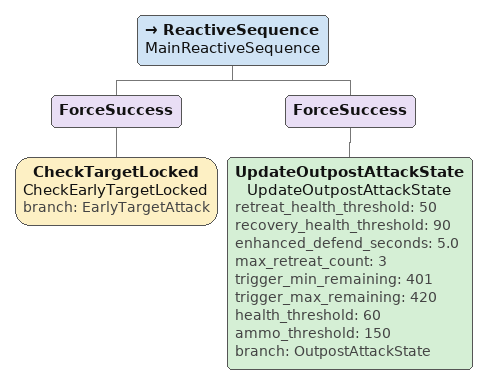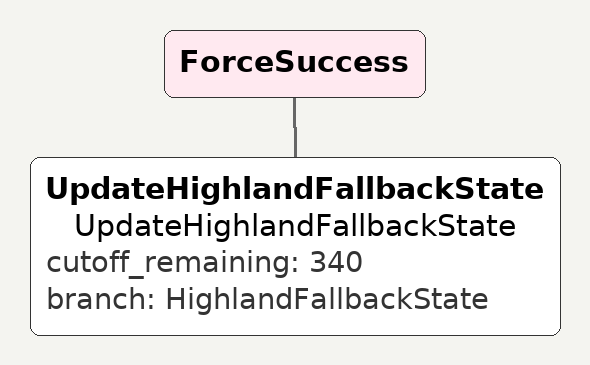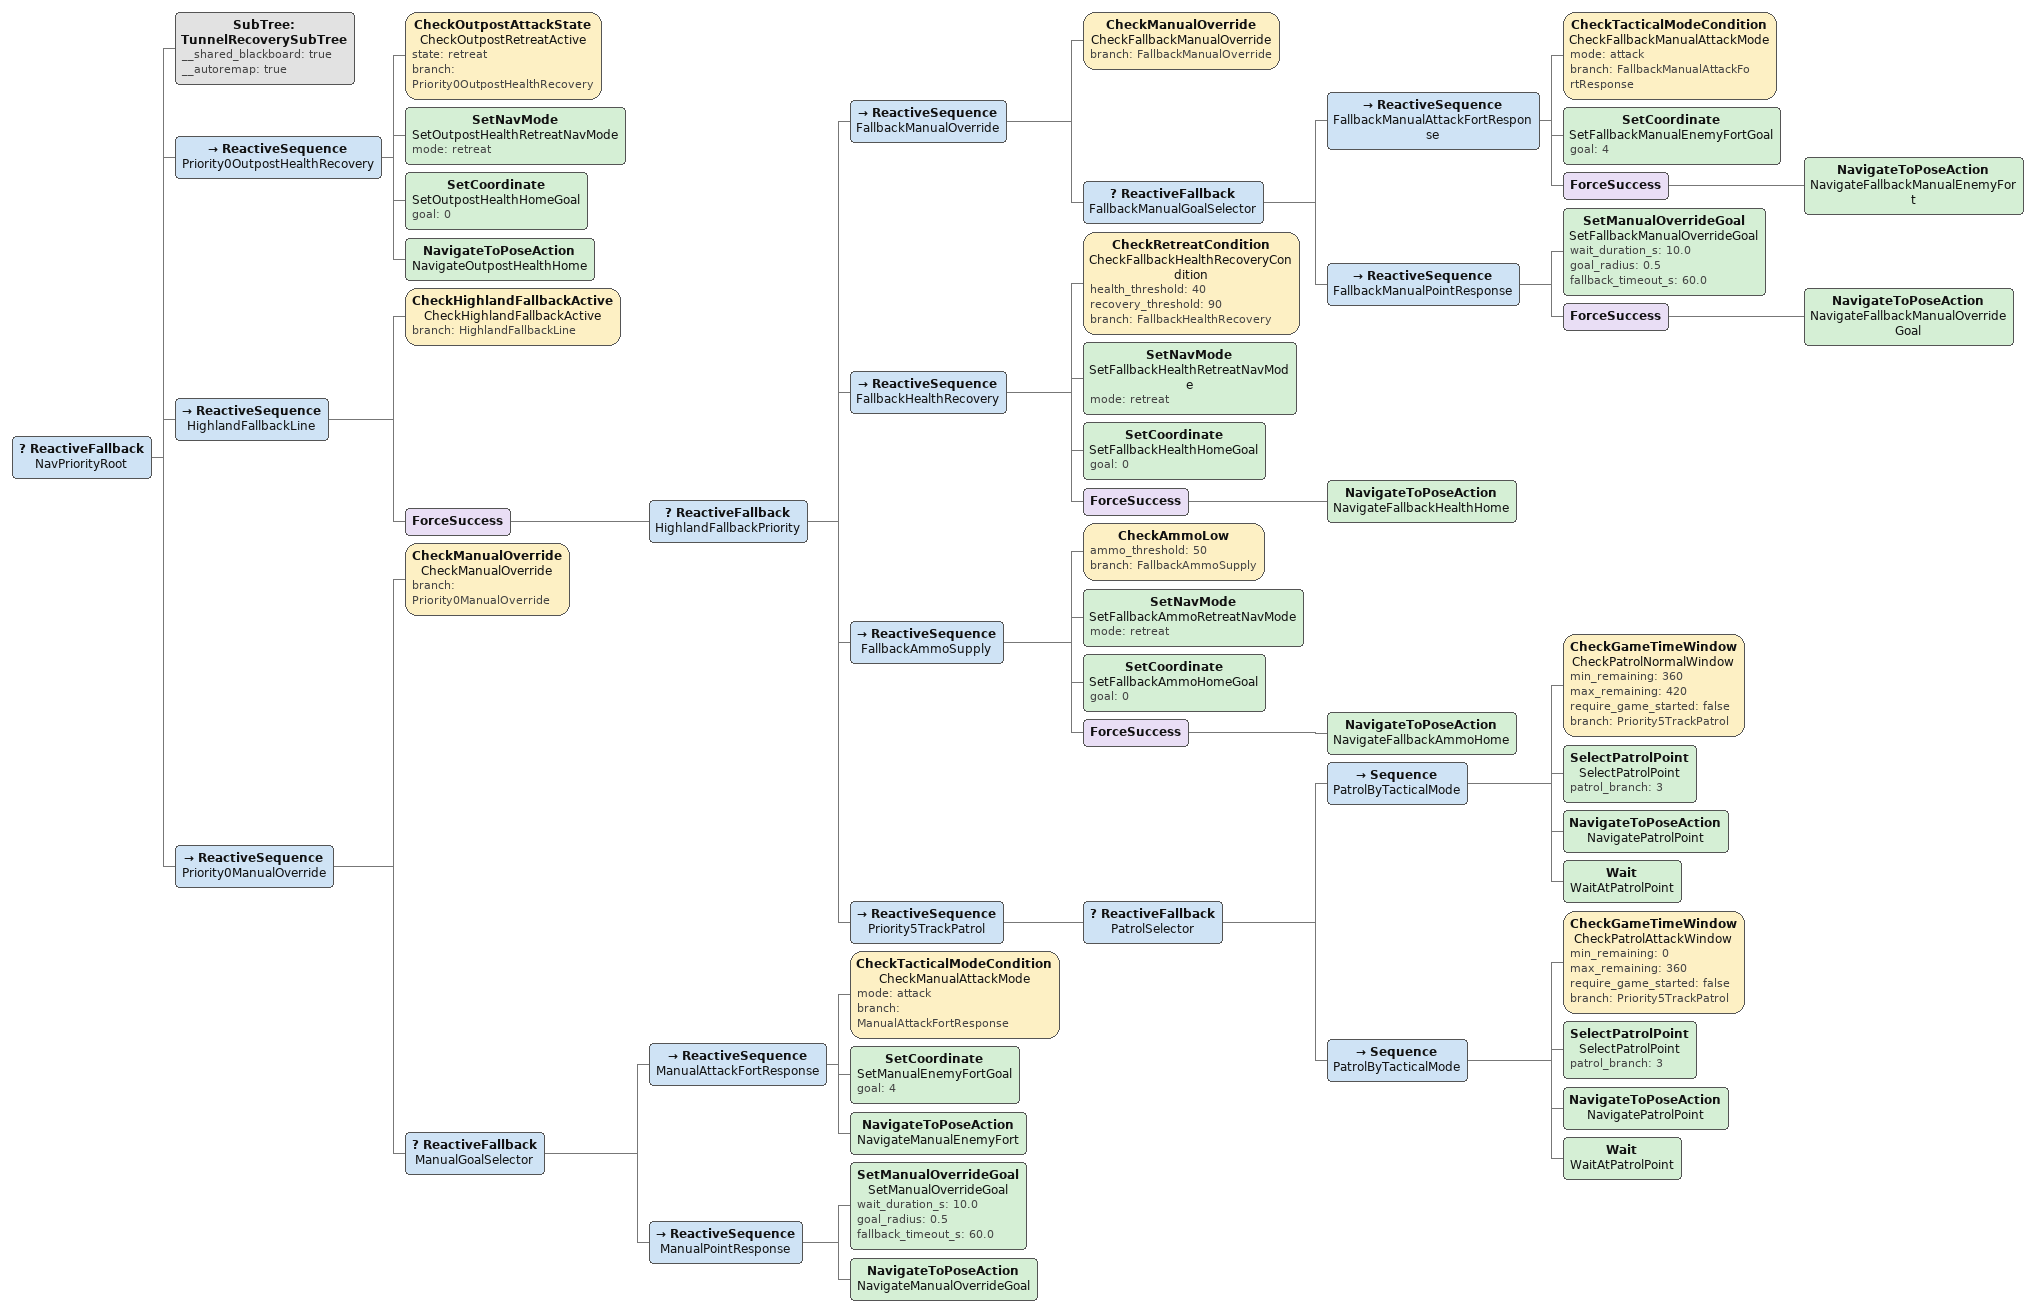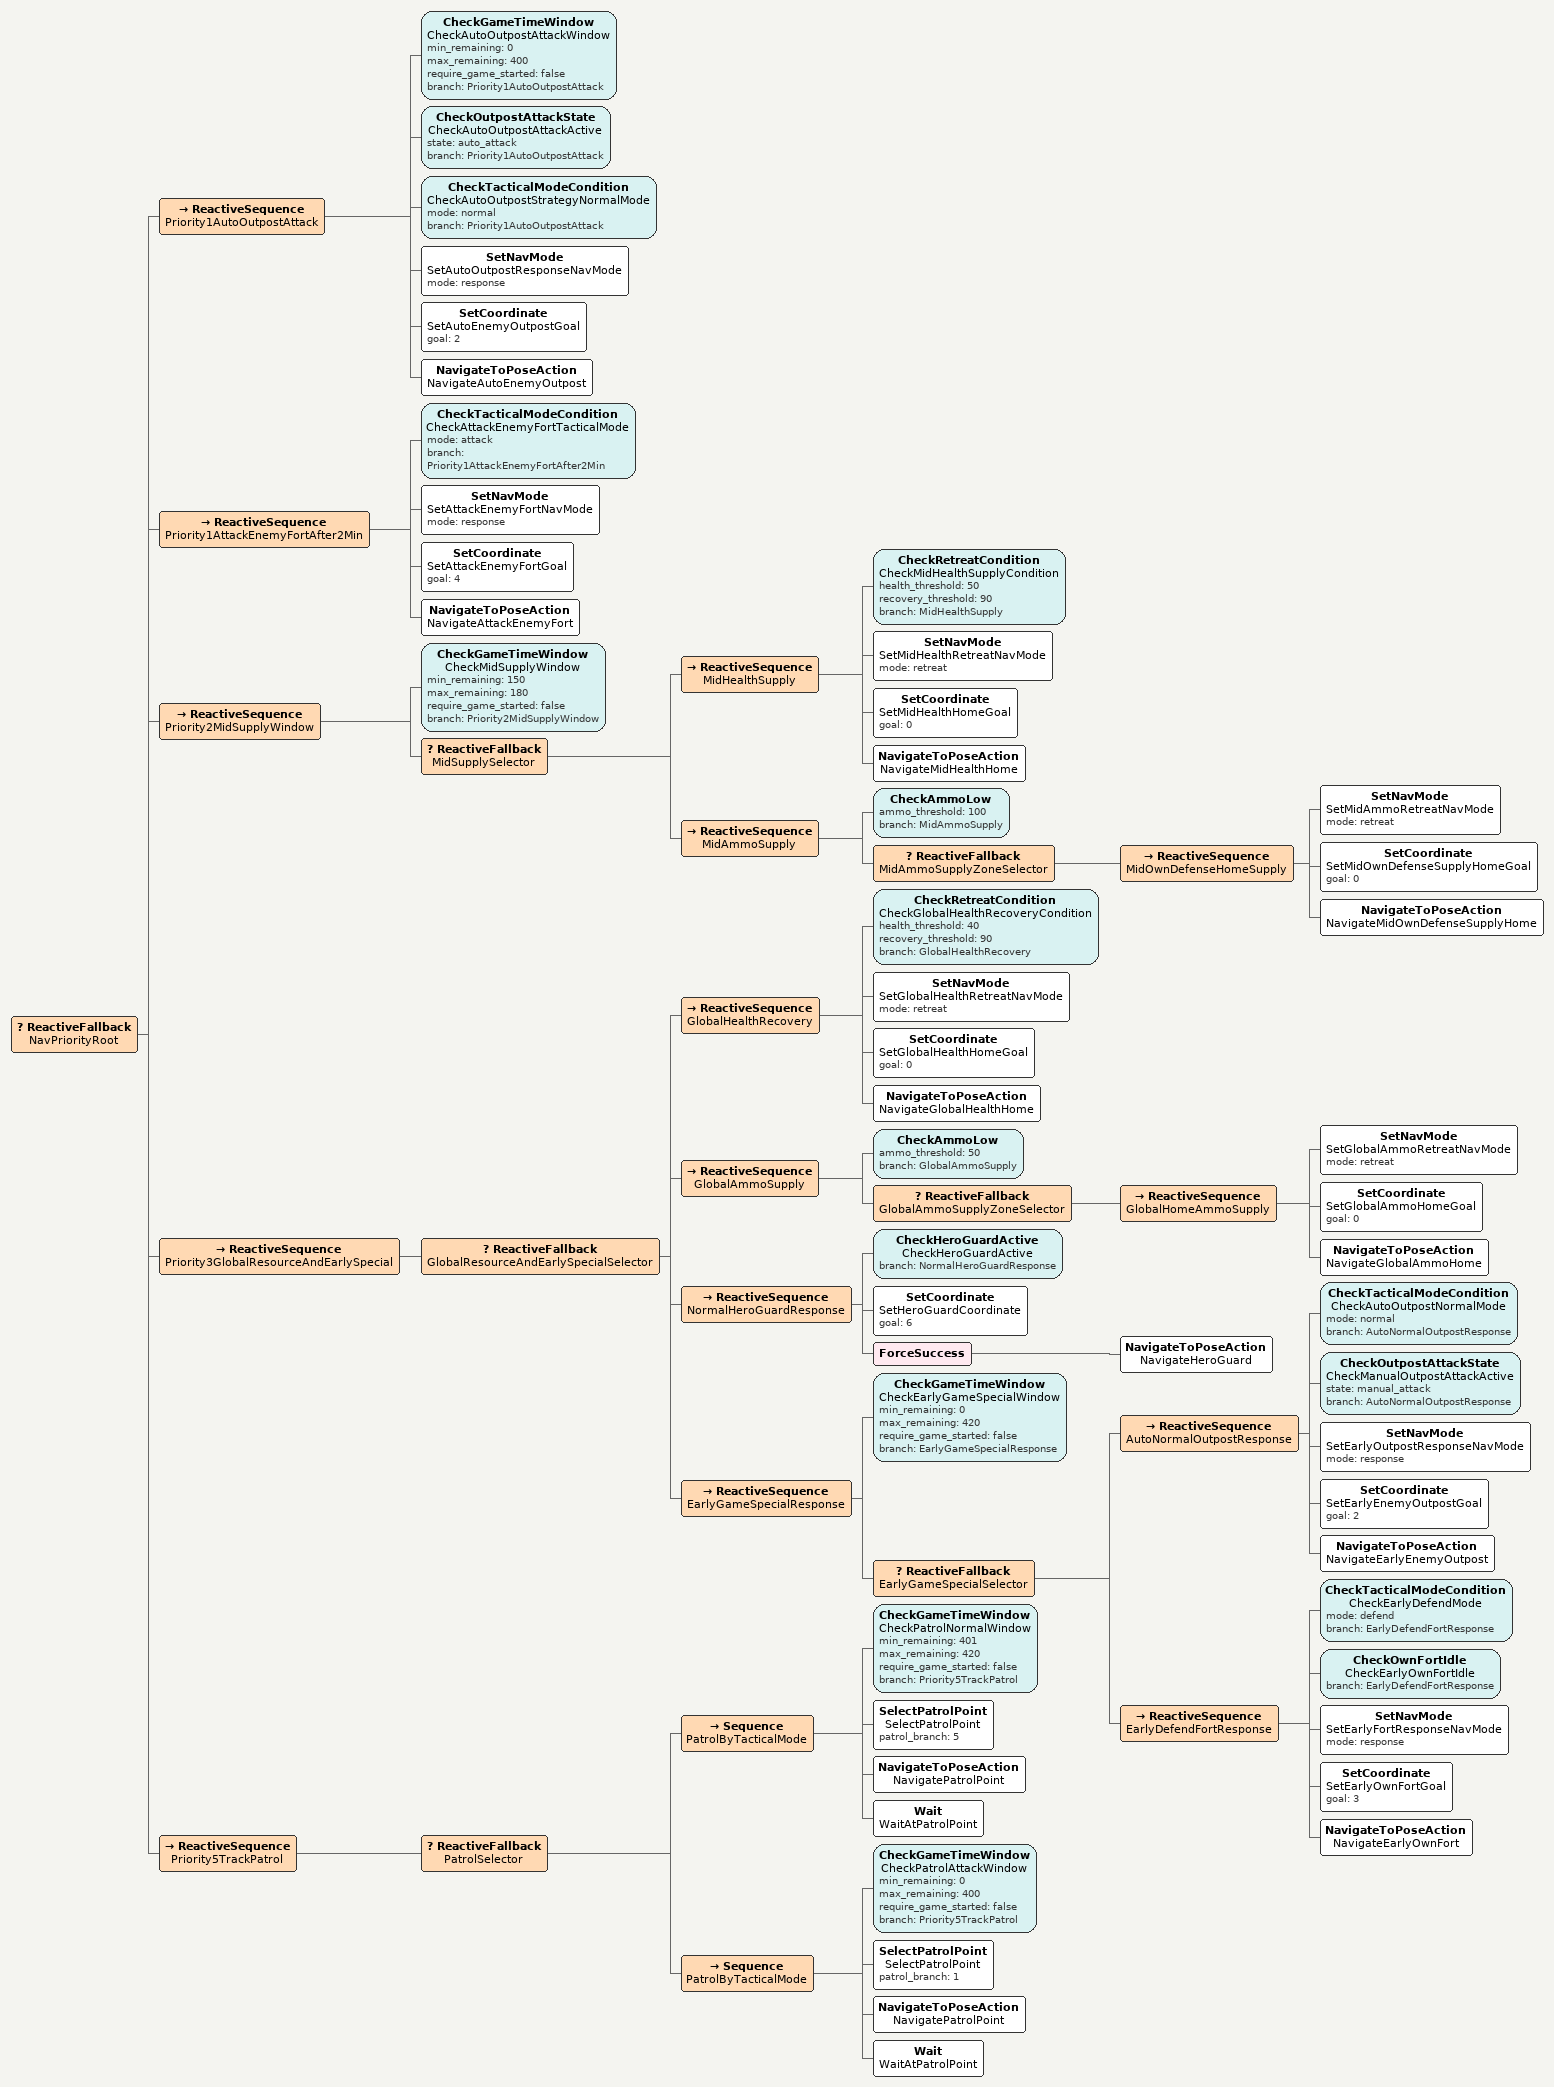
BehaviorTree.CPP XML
<ReactiveSequence name="MainReactiveSequence">
  <ForceSuccess>
    <CheckTargetLocked name="CheckEarlyTargetLocked" branch="EarlyTargetAttack"/>
  </ForceSuccess>
  <ForceSuccess>
    <!-- 每 tick 更新自动前哨攻击/撤退状态，不能被导航优先级分支短路。 -->
    <UpdateOutpostAttackState name="UpdateOutpostAttackState" retreat_health_threshold="50" recovery_health_threshold="90" enhanced_defend_seconds="5.0" max_retreat_count="3" trigger_min_remaining="401" trigger_max_remaining="420" health_threshold="60" ammo_threshold="150" branch="OutpostAttackState"/>
  </ForceSuccess>
</ReactiveSequence>

<ForceSuccess>
  <UpdateHighlandFallbackState name="UpdateHighlandFallbackState" cutoff_remaining="340" branch="HighlandFallbackState"/>
</ForceSuccess>

<ReactiveFallback name="NavPriorityRoot">
  <SubTree ID="TunnelRecoverySubTree" __shared_blackboard="true" __autoremap="true"/>

  <!-- 前哨专项撤退一旦触发就保持高优先级；回血至上限且5秒防御结束后退出。 -->
  <ReactiveSequence name="Priority0OutpostHealthRecovery">
    <CheckOutpostAttackState name="CheckOutpostRetreatActive" state="retreat" branch="Priority0OutpostHealthRecovery"/>
    <SetNavMode name="SetOutpostHealthRetreatNavMode" mode="retreat"/>
    <SetCoordinate name="SetOutpostHealthHomeGoal" goal="0"/>
    <NavigateToPoseAction name="NavigateOutpostHealthHome"/>
  </ReactiveSequence>

  <!-- TEMP_DISABLED_HIGHLAND_GUARD: 暂停整条高地兜底导航，避免进入兜底后阻断原导航逻辑。 -->
  <ReactiveSequence name="HighlandFallbackLine">
    <CheckHighlandFallbackActive name="CheckHighlandFallbackActive" branch="HighlandFallbackLine"/>
    <ForceSuccess>
      <ReactiveFallback name="HighlandFallbackPriority">
        <ReactiveSequence name="FallbackManualOverride">
          <CheckManualOverride name="CheckFallbackManualOverride" branch="FallbackManualOverride"/>
          <ReactiveFallback name="FallbackManualGoalSelector">
            <ReactiveSequence name="FallbackManualAttackFortResponse">
              <CheckTacticalModeCondition name="CheckFallbackManualAttackMode" mode="attack" branch="FallbackManualAttackFortResponse"/>
              <SetCoordinate name="SetFallbackManualEnemyFortGoal" goal="4"/>
              <ForceSuccess>
                <NavigateToPoseAction name="NavigateFallbackManualEnemyFort"/>
              </ForceSuccess>
            </ReactiveSequence>
            <ReactiveSequence name="FallbackManualPointResponse">
              <SetManualOverrideGoal name="SetFallbackManualOverrideGoal" wait_duration_s="10.0" goal_radius="0.5" fallback_timeout_s="60.0"/>
              <ForceSuccess>
                <NavigateToPoseAction name="NavigateFallbackManualOverrideGoal"/>
              </ForceSuccess>
            </ReactiveSequence>
          </ReactiveFallback>
        </ReactiveSequence>

        <ReactiveSequence name="FallbackHealthRecovery">
          <CheckRetreatCondition name="CheckFallbackHealthRecoveryCondition" health_threshold="40" recovery_threshold="90" branch="FallbackHealthRecovery"/>
          <SetNavMode name="SetFallbackHealthRetreatNavMode" mode="retreat"/>
          <SetCoordinate name="SetFallbackHealthHomeGoal" goal="0"/>
          <ForceSuccess>
            <NavigateToPoseAction name="NavigateFallbackHealthHome"/>
          </ForceSuccess>
        </ReactiveSequence>

        <ReactiveSequence name="FallbackAmmoSupply">
          <CheckAmmoLow ammo_threshold="50" branch="FallbackAmmoSupply"/>
          <SetNavMode name="SetFallbackAmmoRetreatNavMode" mode="retreat"/>
          <SetCoordinate name="SetFallbackAmmoHomeGoal" goal="0"/>
          <ForceSuccess>
            <NavigateToPoseAction name="NavigateFallbackAmmoHome"/>
          </ForceSuccess>
        </ReactiveSequence>

        <ReactiveSequence name="Priority5TrackPatrol">
          <ReactiveFallback name="PatrolSelector">
            <Sequence name="PatrolByTacticalMode">
              <CheckGameTimeWindow name="CheckPatrolNormalWindow" min_remaining="360" max_remaining="420" require_game_started="false" branch="Priority5TrackPatrol"/>
              <SelectPatrolPoint name="SelectPatrolPoint" patrol_branch="3"/>
              <NavigateToPoseAction name="NavigatePatrolPoint"/>
              <Wait name="WaitAtPatrolPoint"/>
            </Sequence>
            <Sequence name="PatrolByTacticalMode">
              <CheckGameTimeWindow name="CheckPatrolAttackWindow" min_remaining="0" max_remaining="360" require_game_started="false" branch="Priority5TrackPatrol"/>
              <SelectPatrolPoint name="SelectPatrolPoint" patrol_branch="3"/>
              <NavigateToPoseAction name="NavigatePatrolPoint"/>
              <Wait name="WaitAtPatrolPoint"/>
            </Sequence>
          </ReactiveFallback>
        </ReactiveSequence>
      </ReactiveFallback>
    </ForceSuccess>
  </ReactiveSequence>

  <ReactiveSequence name="Priority0ManualOverride">
    <CheckManualOverride name="CheckManualOverride" branch="Priority0ManualOverride"/>
    <ReactiveFallback name="ManualGoalSelector">
      <ReactiveSequence name="ManualAttackFortResponse">
        <CheckTacticalModeCondition name="CheckManualAttackMode" mode="attack" branch="ManualAttackFortResponse"/>
        <SetCoordinate name="SetManualEnemyFortGoal" goal="4"/>
        <NavigateToPoseAction name="NavigateManualEnemyFort"/>
      </ReactiveSequence>
      <ReactiveSequence name="ManualPointResponse">
        <SetManualOverrideGoal name="SetManualOverrideGoal" wait_duration_s="10.0" goal_radius="0.5" fallback_timeout_s="60.0"/>
        <NavigateToPoseAction name="NavigateManualOverrideGoal"/>
      </ReactiveSequence>
    </ReactiveFallback>
  </ReactiveSequence>
</ReactiveFallback>

<ReactiveFallback name="NavPriorityRoot">
  <!-- 第二套战术：开局20秒厕所巡检，之后恢复普通自动前哨流程。 -->
  <ReactiveSequence name="Priority1AutoOutpostAttack">
    <CheckGameTimeWindow name="CheckAutoOutpostAttackWindow" min_remaining="0" max_remaining="400" require_game_started="false" branch="Priority1AutoOutpostAttack"/>
    <CheckOutpostAttackState name="CheckAutoOutpostAttackActive" state="auto_attack" branch="Priority1AutoOutpostAttack"/>
    <CheckTacticalModeCondition name="CheckAutoOutpostStrategyNormalMode" mode="normal" branch="Priority1AutoOutpostAttack"/>
    <SetNavMode name="SetAutoOutpostResponseNavMode" mode="response"/>
    <SetCoordinate name="SetAutoEnemyOutpostGoal" goal="2"/>
    <NavigateToPoseAction name="NavigateAutoEnemyOutpost"/>
  </ReactiveSequence>

  <ReactiveSequence name="Priority1AttackEnemyFortAfter2Min">
    <CheckTacticalModeCondition name="CheckAttackEnemyFortTacticalMode" mode="attack" branch="Priority1AttackEnemyFortAfter2Min"/>
    <SetNavMode name="SetAttackEnemyFortNavMode" mode="response"/>
    <SetCoordinate name="SetAttackEnemyFortGoal" goal="4"/>
    <NavigateToPoseAction name="NavigateAttackEnemyFort"/>
  </ReactiveSequence>

  <ReactiveSequence name="Priority2MidSupplyWindow">
    <CheckGameTimeWindow name="CheckMidSupplyWindow" min_remaining="150" max_remaining="180" require_game_started="false" branch="Priority2MidSupplyWindow"/>
    <ReactiveFallback name="MidSupplySelector">
      <ReactiveSequence name="MidHealthSupply">
        <CheckRetreatCondition name="CheckMidHealthSupplyCondition" health_threshold="50" recovery_threshold="90" branch="MidHealthSupply"/>
        <SetNavMode name="SetMidHealthRetreatNavMode" mode="retreat"/>
        <SetCoordinate name="SetMidHealthHomeGoal" goal="0"/>
        <NavigateToPoseAction name="NavigateMidHealthHome"/>
      </ReactiveSequence>

      <ReactiveSequence name="MidAmmoSupply">
        <CheckAmmoLow ammo_threshold="100" branch="MidAmmoSupply"/>
        <ReactiveFallback name="MidAmmoSupplyZoneSelector">
          <ReactiveSequence name="MidOwnDefenseHomeSupply">
            <SetNavMode name="SetMidAmmoRetreatNavMode" mode="retreat"/>
            <SetCoordinate name="SetMidOwnDefenseSupplyHomeGoal" goal="0"/>
            <NavigateToPoseAction name="NavigateMidOwnDefenseSupplyHome"/>
          </ReactiveSequence>
        </ReactiveFallback>
      </ReactiveSequence>
    </ReactiveFallback>
  </ReactiveSequence>

  <ReactiveSequence name="Priority3GlobalResourceAndEarlySpecial">
    <ReactiveFallback name="GlobalResourceAndEarlySpecialSelector">
      <ReactiveSequence name="GlobalHealthRecovery">
        <CheckRetreatCondition name="CheckGlobalHealthRecoveryCondition" health_threshold="40" recovery_threshold="90" branch="GlobalHealthRecovery"/>
        <SetNavMode name="SetGlobalHealthRetreatNavMode" mode="retreat"/>
        <SetCoordinate name="SetGlobalHealthHomeGoal" goal="0"/>
        <NavigateToPoseAction name="NavigateGlobalHealthHome"/>
      </ReactiveSequence>

      <ReactiveSequence name="GlobalAmmoSupply">
        <CheckAmmoLow ammo_threshold="50" branch="GlobalAmmoSupply"/>
        <ReactiveFallback name="GlobalAmmoSupplyZoneSelector">
          <ReactiveSequence name="GlobalHomeAmmoSupply">
            <SetNavMode name="SetGlobalAmmoRetreatNavMode" mode="retreat"/>
            <SetCoordinate name="SetGlobalAmmoHomeGoal" goal="0"/>
            <NavigateToPoseAction name="NavigateGlobalAmmoHome"/>
          </ReactiveSequence>
        </ReactiveFallback>
      </ReactiveSequence>

      <ReactiveSequence name="NormalHeroGuardResponse">
        <CheckHeroGuardActive name="CheckHeroGuardActive" branch="NormalHeroGuardResponse"/>
        <SetCoordinate name="SetHeroGuardCoordinate" goal="6"/>
        <ForceSuccess>
          <NavigateToPoseAction name="NavigateHeroGuard"/>
        </ForceSuccess>
      </ReactiveSequence>

      <ReactiveSequence name="EarlyGameSpecialResponse">
        <CheckGameTimeWindow name="CheckEarlyGameSpecialWindow" min_remaining="0" max_remaining="420" require_game_started="false" branch="EarlyGameSpecialResponse"/>
        <ReactiveFallback name="EarlyGameSpecialSelector">
          <ReactiveSequence name="AutoNormalOutpostResponse">
            <CheckTacticalModeCondition name="CheckAutoOutpostNormalMode" mode="normal" branch="AutoNormalOutpostResponse"/>
            <CheckOutpostAttackState name="CheckManualOutpostAttackActive" state="manual_attack" branch="AutoNormalOutpostResponse"/>
            <SetNavMode name="SetEarlyOutpostResponseNavMode" mode="response"/>
            <SetCoordinate name="SetEarlyEnemyOutpostGoal" goal="2"/>
            <NavigateToPoseAction name="NavigateEarlyEnemyOutpost"/>
          </ReactiveSequence>

          <ReactiveSequence name="EarlyDefendFortResponse">
            <CheckTacticalModeCondition name="CheckEarlyDefendMode" mode="defend" branch="EarlyDefendFortResponse"/>
            <CheckOwnFortIdle name="CheckEarlyOwnFortIdle" branch="EarlyDefendFortResponse"/>
            <SetNavMode name="SetEarlyFortResponseNavMode" mode="response"/>
            <SetCoordinate name="SetEarlyOwnFortGoal" goal="3"/>
            <NavigateToPoseAction name="NavigateEarlyOwnFort"/>
          </ReactiveSequence>
        </ReactiveFallback>
      </ReactiveSequence>
    </ReactiveFallback>
  </ReactiveSequence>

  <ReactiveSequence name="Priority5TrackPatrol">
    <ReactiveFallback name="PatrolSelector">
      <Sequence name="PatrolByTacticalMode">
        <CheckGameTimeWindow name="CheckPatrolNormalWindow" min_remaining="401" max_remaining="420" require_game_started="false" branch="Priority5TrackPatrol"/>
        <SelectPatrolPoint name="SelectPatrolPoint" patrol_branch="5"/>
        <NavigateToPoseAction name="NavigatePatrolPoint"/>
        <Wait name="WaitAtPatrolPoint"/>
      </Sequence>
      <Sequence name="PatrolByTacticalMode">
        <CheckGameTimeWindow name="CheckPatrolAttackWindow" min_remaining="0" max_remaining="400" require_game_started="false" branch="Priority5TrackPatrol"/>
        <!-- 0公路，1冲家，2高地，3守家，4冲家打前哨，5厕所 -->
        <SelectPatrolPoint name="SelectPatrolPoint" patrol_branch="1"/>
        <NavigateToPoseAction name="NavigatePatrolPoint"/>
        <Wait name="WaitAtPatrolPoint"/>
      </Sequence>
    </ReactiveFallback>
  </ReactiveSequence>
</ReactiveFallback>
